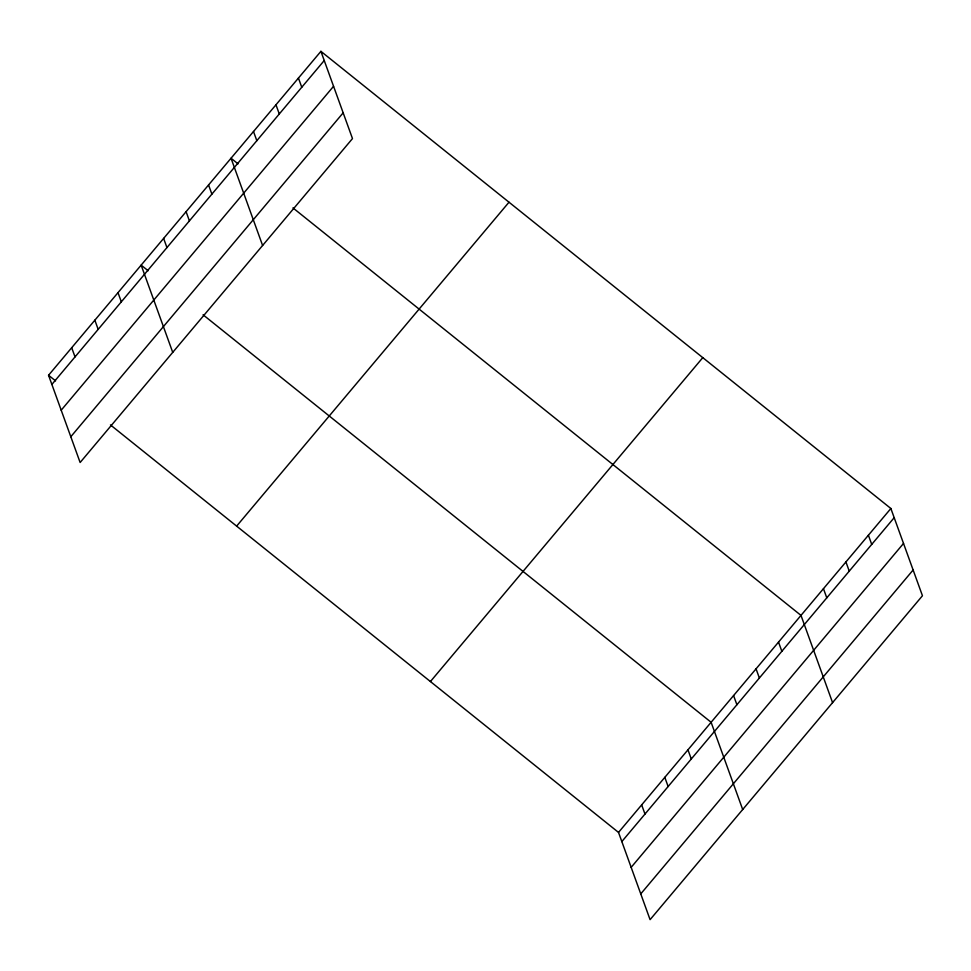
<?xml version="1.0" encoding="UTF-8"?>
<svg xmlns="http://www.w3.org/2000/svg" width="971" height="971" viewBox="0 0 971 971"><rect width="100%" height="100%" fill="white"/><g stroke="black" fill="none" stroke-linecap="round" stroke-linejoin="round"><path stroke-width="1.46" d="M320.916 51.342L352.485 138.586L80.132 462.499L48.55 375.255L320.916 51.342L890.868 508.501L922.45 595.745L650.085 919.658L618.515 832.414L110.463 424.922M51.876 384.431L324.229 60.53M61.197 410.199L333.563 86.285M70.81 436.732L343.164 112.83M236.633 526.112L508.998 202.211M430.42 681.545L702.786 357.644M618.515 832.414L890.868 508.501M621.828 841.59L894.194 517.677M631.162 867.346L903.516 543.444M640.763 893.89L913.128 569.989M238.041 163.856L231.037 158.237L262.607 245.481M292.951 207.903L800.99 615.396L832.572 702.628M148.162 270.751L141.147 265.132L172.729 352.364M203.073 314.786L711.112 722.278L742.694 809.523M48.55 375.255L55.565 380.875M868.402 535.227L871.727 544.403M845.935 561.954L849.249 571.13M823.457 588.669L826.782 597.845M778.524 642.11L781.849 651.298M756.057 668.837L759.371 678.013M733.578 695.564L736.904 704.74M687.966 749.818L691.279 758.994M664.807 777.346L668.133 786.522M641.661 804.886L644.987 814.062M298.437 78.068L301.763 87.244M275.97 104.795L279.296 113.971M253.504 131.51L256.829 140.698M208.559 184.963L211.884 194.139M186.092 211.678L189.418 220.866M163.626 238.405L166.939 247.581M118.001 292.659L121.326 301.835M94.855 320.187L98.168 329.375M71.696 347.727L75.022 356.903"/></g></svg>
